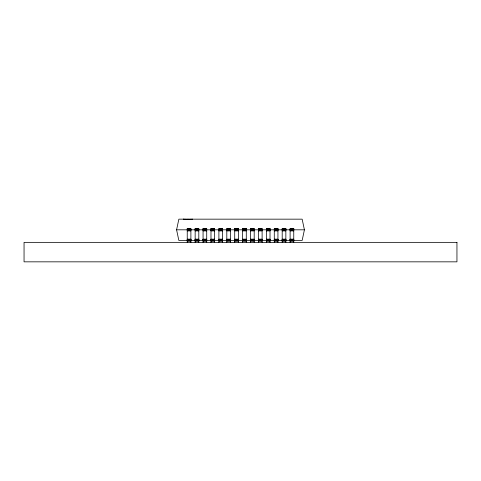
<?xml version="1.0" encoding="UTF-8"?>
<svg xmlns="http://www.w3.org/2000/svg" width="481" height="481" viewBox="0 0 481 481"><rect width="100%" height="100%" fill="white"/><g stroke="black" fill="none" stroke-linecap="round" stroke-linejoin="round"><path stroke-width="0.72" d="M187.073 240.47L178.854 240.47L176.587 229.816L178.854 219.162L302.146 219.162L304.413 229.816L302.146 240.47L293.927 240.47M192.544 219.468L183.417 219.468L183.417 219.162M187.241 228.752L190.891 228.722L190.891 242.358M195.154 228.752L198.803 228.722L198.803 242.358M203.066 228.752L206.716 228.722L206.716 242.358M210.979 228.752L214.628 228.722L214.628 242.358M222.541 228.752L218.891 228.722L218.891 242.358M230.459 228.752L226.804 228.722L226.804 242.358M234.716 228.752L238.372 228.722L238.372 242.358M246.284 228.752L242.628 228.722L242.628 242.358M250.541 228.752L254.196 228.722L254.196 242.358M258.459 228.752L262.109 228.722L262.109 242.358M270.021 228.752L266.372 228.722L266.372 242.358M277.934 228.752L274.284 228.722L274.284 242.358M285.846 228.752L282.197 228.722L282.197 242.358M293.759 228.752L290.109 228.722L290.109 242.358M187.241 228.854L190.891 228.854M195.154 228.854L198.803 228.854M203.066 228.854L206.716 228.854M210.979 228.854L214.628 228.854M218.891 228.854L222.541 228.854M226.804 228.854L230.459 228.854M234.716 228.854L238.372 228.854M242.628 228.854L246.284 228.854M250.541 228.854L254.196 228.854M258.459 228.854L262.109 228.854M266.372 228.854L270.021 228.854M274.284 228.854L277.934 228.854M282.197 228.854L285.846 228.854M290.109 228.854L293.759 228.854M187.241 229.01L190.891 229.01M195.154 229.01L198.803 229.01M203.066 229.01L206.716 229.01M210.979 229.01L214.628 229.01M218.891 229.01L222.541 229.01M226.804 229.01L230.459 229.01M234.716 229.01L238.372 229.01M242.628 229.01L246.284 229.01M250.541 229.01L254.196 229.01M258.459 229.01L262.109 229.01M266.372 229.01L270.021 229.01M274.284 229.01L277.934 229.01M282.197 229.01L285.846 229.01M290.109 229.01L293.759 229.01M187.241 229.233L190.891 229.233M195.154 229.233L198.803 229.233M203.066 229.233L206.716 229.233M210.979 229.233L214.628 229.233M218.891 229.233L222.541 229.233M226.804 229.233L230.459 229.233M234.716 229.233L238.372 229.233M242.628 229.233L246.284 229.233M250.541 229.233L254.196 229.233M258.459 229.233L262.109 229.233M266.372 229.233L270.021 229.233M274.284 229.233L277.934 229.233M282.197 229.233L285.846 229.233M290.109 229.233L293.759 229.233M187.241 229.503L190.891 229.503M195.154 229.503L198.803 229.503M203.066 229.503L206.716 229.503M210.979 229.503L214.628 229.503M218.891 229.503L222.541 229.503M226.804 229.503L230.459 229.503M234.716 229.503L238.372 229.503M242.628 229.503L246.284 229.503M250.541 229.503L254.196 229.503M258.459 229.503L262.109 229.503M266.372 229.503L270.021 229.503M274.284 229.503L277.934 229.503M282.197 229.503L285.846 229.503M290.109 229.503L293.759 229.503M176.587 229.816L304.413 229.816M187.241 230.158L190.891 230.158M195.154 230.158L198.803 230.158M203.066 230.158L206.716 230.158M210.979 230.158L214.628 230.158M218.891 230.158L222.541 230.158M226.804 230.158L230.459 230.158M234.716 230.158L238.372 230.158M242.628 230.158L246.284 230.158M250.541 230.158L254.196 230.158M258.459 230.158L262.109 230.158M266.372 230.158L270.021 230.158M274.284 230.158L277.934 230.158M282.197 230.158L285.846 230.158M290.109 230.158L293.759 230.158M187.241 230.531L190.891 230.531M195.154 230.531L198.803 230.531M203.066 230.531L206.716 230.531M210.979 230.531L214.628 230.531M218.891 230.531L222.541 230.531M226.804 230.531L230.459 230.531M234.716 230.531L238.372 230.531M242.628 230.531L246.284 230.531M250.541 230.531L254.196 230.531M258.459 230.531L262.109 230.531M266.372 230.531L270.021 230.531M274.284 230.531L277.934 230.531M282.197 230.531L285.846 230.531M290.109 230.531L293.759 230.531M187.241 230.91L190.891 230.91M195.154 230.91L198.803 230.91M203.066 230.91L206.716 230.91M210.979 230.91L214.628 230.91M218.891 230.91L222.541 230.91M226.804 230.91L230.459 230.91M234.716 230.91L238.372 230.91M242.628 230.91L246.284 230.91M250.541 230.91L254.196 230.91M258.459 230.91L262.109 230.91M266.372 230.91L270.021 230.91M274.284 230.91L277.934 230.91M282.197 230.91L285.846 230.91M290.109 230.91L293.759 230.91M187.241 239.171L190.891 239.171M195.154 239.171L198.803 239.171M203.066 239.171L206.716 239.171M210.979 239.171L214.628 239.171M218.891 239.171L222.541 239.171M226.804 239.171L230.459 239.171M234.716 239.171L238.372 239.171M242.628 239.171L246.284 239.171M250.541 239.171L254.196 239.171M258.459 239.171L262.109 239.171M266.372 239.171L270.021 239.171M274.284 239.171L277.934 239.171M282.197 239.171L285.846 239.171M290.109 239.171L293.759 239.171M187.241 239.346L190.891 239.346M195.154 239.346L198.803 239.346M203.066 239.346L206.716 239.346M210.979 239.346L214.628 239.346M218.891 239.346L222.541 239.346M226.804 239.346L230.459 239.346M234.716 239.346L238.372 239.346M242.628 239.346L246.284 239.346M250.541 239.346L254.196 239.346M258.459 239.346L262.109 239.346M266.372 239.346L270.021 239.346M274.284 239.346L277.934 239.346M282.197 239.346L285.846 239.346M290.109 239.346L293.759 239.346M187.241 239.514L190.891 239.514M195.154 239.514L198.803 239.514M203.066 239.514L206.716 239.514M210.979 239.514L214.628 239.514M218.891 239.514L222.541 239.514M226.804 239.514L230.459 239.514M234.716 239.514L238.372 239.514M242.628 239.514L246.284 239.514M250.541 239.514L254.196 239.514M258.459 239.514L262.109 239.514M266.372 239.514L270.021 239.514M274.284 239.514L277.934 239.514M282.197 239.514L285.846 239.514M290.109 239.514L293.759 239.514M187.241 239.676L190.891 239.676M195.154 239.676L198.803 239.676M203.066 239.676L206.716 239.676M210.979 239.676L214.628 239.676M218.891 239.676L222.541 239.676M226.804 239.676L230.459 239.676M234.716 239.676L238.372 239.676M242.628 239.676L246.284 239.676M250.541 239.676L254.196 239.676M258.459 239.676L262.109 239.676M266.372 239.676L270.021 239.676M274.284 239.676L277.934 239.676M282.197 239.676L285.846 239.676M290.109 239.676L293.759 239.676M187.241 239.821L190.891 239.821M195.154 239.821L198.803 239.821M203.066 239.821L206.716 239.821M210.979 239.821L214.628 239.821M218.891 239.821L222.541 239.821M226.804 239.821L230.459 239.821M234.716 239.821L238.372 239.821M242.628 239.821L246.284 239.821M250.541 239.821L254.196 239.821M258.459 239.821L262.109 239.821M266.372 239.821L270.021 239.821M274.284 239.821L277.934 239.821M282.197 239.821L285.846 239.821M290.109 239.821L293.759 239.821M187.241 239.953L190.891 239.953M195.154 239.953L198.803 239.953M203.066 239.953L206.716 239.953M210.979 239.953L214.628 239.953M218.891 239.953L222.541 239.953M226.804 239.953L230.459 239.953M234.716 239.953L238.372 239.953M242.628 239.953L246.284 239.953M250.541 239.953L254.196 239.953M258.459 239.953L262.109 239.953M266.372 239.953L270.021 239.953M274.284 239.953L277.934 239.953M282.197 239.953L285.846 239.953M290.109 239.953L293.759 239.953M187.241 240.067L190.891 240.067M195.154 240.067L198.803 240.067M203.066 240.067L206.716 240.067M210.979 240.067L214.628 240.067M218.891 240.067L222.541 240.067M226.804 240.067L230.459 240.067M234.716 240.067L238.372 240.067M242.628 240.067L246.284 240.067M250.541 240.067L254.196 240.067M258.459 240.067L262.109 240.067M266.372 240.067L270.021 240.067M274.284 240.067L277.934 240.067M282.197 240.067L285.846 240.067M290.109 240.067L293.759 240.067M187.241 240.151L190.891 240.217M195.154 240.151L198.803 240.217M203.066 240.151L206.716 240.217M210.979 240.151L214.628 240.217M218.891 240.217L222.541 240.151M226.804 240.151L230.459 240.217M234.716 240.151L238.372 240.217M242.628 240.217L246.284 240.151M250.541 240.151L254.196 240.217M258.459 240.217L262.109 240.151M266.372 240.217L270.021 240.151M274.284 240.217L277.934 240.151M282.197 240.217L285.846 240.151M290.109 240.217L293.759 240.151M187.241 240.253L190.891 240.253M195.154 240.253L198.803 240.253M203.066 240.253L206.716 240.253M210.979 240.253L214.628 240.253M218.891 240.253L222.541 240.253M226.804 240.253L230.459 240.253M234.716 240.253L238.372 240.253M242.628 240.253L246.284 240.253M250.541 240.253L254.196 240.253M258.459 240.253L262.109 240.253M266.372 240.253L270.021 240.253M274.284 240.253L277.934 240.253M282.197 240.253L285.846 240.253M290.109 240.253L293.759 240.253M190.807 240.47L195.292 240.47M198.28 240.47L203.511 240.47M206.499 240.47L211.73 240.47M213.973 240.47L219.204 240.47M222.192 240.47L227.423 240.47M230.411 240.47L234.896 240.47M238.63 240.47L242.37 240.47M246.104 240.47L250.589 240.47M253.577 240.47L258.808 240.47M261.796 240.47L267.027 240.47M269.27 240.47L274.501 240.47M277.489 240.47L282.72 240.47M285.708 240.47L290.193 240.47M187.241 241.276L190.891 241.276M195.154 241.276L198.803 241.276M203.066 241.276L206.716 241.276M210.979 241.276L214.628 241.276M218.891 241.276L222.541 241.276M226.804 241.276L230.459 241.276M234.716 241.276L238.372 241.276M242.628 241.276L246.284 241.276M250.541 241.276L254.196 241.276M258.459 241.276L262.109 241.276M266.372 241.276L270.021 241.276M274.284 241.276L277.934 241.276M282.197 241.276L285.846 241.276M290.109 241.276L293.759 241.276M293.759 228.722L293.759 242.358M285.846 228.722L285.846 242.358M277.934 228.722L277.934 242.358M270.021 228.722L270.021 242.358M258.459 228.722L258.459 242.358M250.541 228.722L250.541 242.358M246.284 228.722L246.284 242.358M234.716 228.722L234.716 242.358M230.459 228.722L230.459 242.358M222.541 228.722L222.541 242.358M210.979 228.722L210.979 242.358M203.066 228.722L203.066 242.358M195.154 228.722L195.154 242.358M192.544 219.162L192.478 219.468M192.274 219.162L192.274 219.468M191.937 219.162L191.937 219.468M191.48 219.162L191.48 219.468M190.915 219.162L190.915 219.468M190.266 219.162L190.266 219.468M189.544 219.162L189.544 219.468M188.774 219.162L188.774 219.468M187.981 219.162L187.981 219.468M187.187 219.162L187.187 219.468M187.241 228.722L187.241 242.358M186.424 219.162L186.424 219.468M185.702 219.162L185.702 219.468M185.047 219.162L185.047 219.468M184.488 219.162L184.488 219.468M184.031 219.162L184.031 219.468M183.694 219.162L183.694 219.468M183.483 219.162L183.483 219.468M456.95 242.358L24.05 242.358L24.05 261.838L456.95 261.838L456.95 242.358"/></g></svg>
